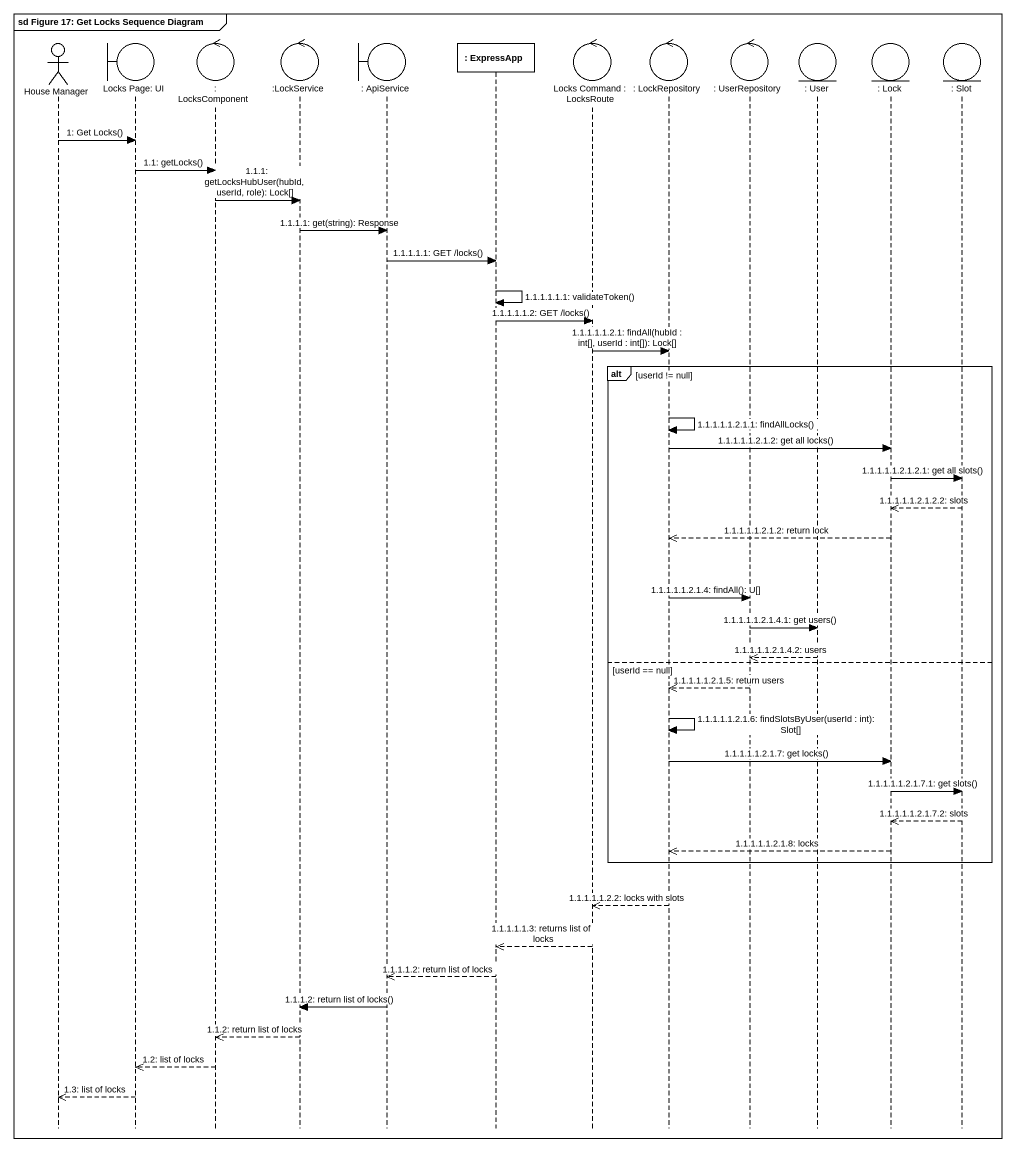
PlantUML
@startuml
mainframe sd Figure 17: Get Locks Sequence Diagram
hide footbox
actor "House Manager" as House_Manager
boundary "Locks Page: UI" as Locks_Page_UI
control ": LocksComponent" as LocksComponent
control ":LockService" as LockService
boundary ": ApiService" as ApiService
participant ": ExpressApp" as ExpressApp
control "Locks Command : LocksRoute" as Locks_Command_LocksRoute
control ": LockRepository" as LockRepository
control ": UserRepository" as UserRepository
entity ": User" as User
entity ": Lock" as Lock
entity ": Slot" as Slot

House_Manager -> Locks_Page_UI : 1: Get Locks()
Locks_Page_UI -> LocksComponent : 1.1: getLocks()
LocksComponent -> LockService : 1.1.1: getLocksHubUser(hubId, userId, role): Lock[]
LockService -> ApiService : 1.1.1.1: get(string): Response
ApiService -> ExpressApp : 1.1.1.1.1: GET /locks()
ExpressApp -> ExpressApp : 1.1.1.1.1.1: validateToken()
ExpressApp -> Locks_Command_LocksRoute : 1.1.1.1.1.2: GET /locks()
Locks_Command_LocksRoute -> LockRepository : 1.1.1.1.1.2.1: findAll(hubId : int[], userId : int[]): Lock[]
alt userId != null
  LockRepository -> LockRepository : 1.1.1.1.1.2.1.1: findAllLocks()
  LockRepository -> Lock : 1.1.1.1.1.2.1.2: get all locks()
  Lock -> Slot : 1.1.1.1.1.2.1.2.1: get all slots()
  Slot -->> Lock : 1.1.1.1.1.2.1.2.2: slots
  Lock -->> LockRepository : 1.1.1.1.1.2.1.2: return lock
  LockRepository -> UserRepository : 1.1.1.1.1.2.1.4: findAll(): U[]
  UserRepository -> User : 1.1.1.1.1.2.1.4.1: get users()
  User -->> UserRepository : 1.1.1.1.1.2.1.4.2: users
else userId == null
  UserRepository -->> LockRepository : 1.1.1.1.1.2.1.5: return users
  LockRepository -> LockRepository : 1.1.1.1.1.2.1.6: findSlotsByUser(userId : int): Slot[]
  LockRepository -> Lock : 1.1.1.1.1.2.1.7: get locks()
  Lock -> Slot : 1.1.1.1.1.2.1.7.1: get slots()
  Slot -->> Lock : 1.1.1.1.1.2.1.7.2: slots
  Lock -->> LockRepository : 1.1.1.1.1.2.1.8: locks
end
LockRepository -->> Locks_Command_LocksRoute : 1.1.1.1.1.2.2: locks with slots
Locks_Command_LocksRoute -->> ExpressApp : 1.1.1.1.1.3: returns list of locks
ExpressApp -->> ApiService : 1.1.1.1.2: return list of locks
ApiService -> LockService : 1.1.1.2: return list of locks()
LockService -->> LocksComponent : 1.1.2: return list of locks
LocksComponent -->> Locks_Page_UI : 1.2: list of locks
Locks_Page_UI -->> House_Manager : 1.3: list of locks
@enduml
